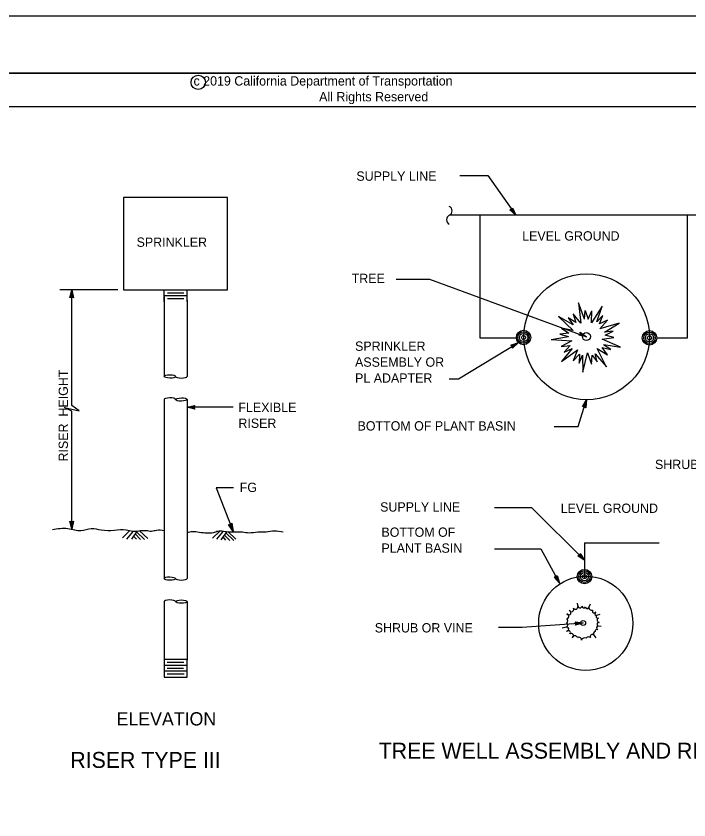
# Model space of a CAD drawing. Extents: x -893 to 867, y -474 to 712.
# Drawn here: x -303 to 204, y 107 to 712 of the extents above; entities that cross this region are included whole.
import ezdxf

# ---------------------------------------------------------------- set-up
doc = ezdxf.new("R2010")
doc.units = 0
for name, color, linetype in [('10 Sheet Format', 7, 'Continuous'), ('56 Stage 3 Anno', 7, 'Continuous'), ('57 Undefined', 7, 'Continuous'), ('60 Nongeo Data', 7, 'Continuous')]:
    doc.layers.add(name, color=color, linetype=linetype)

msp = doc.modelspace()

# ---------------------------------------------------------------- linework, layer by layer
at = {"layer": '10 Sheet Format'}
for p, q in [((-863.45, 668.96), (836.55, 668.96)), ((-813.45, 643.96), (811.55, 643.96))]:
    msp.add_line(p, q, dxfattribs=at)
for points in [[(-893.45, -474.04), (866.55, -474.04), (866.55, 711.96), (-893.45, 711.96)], [(-863.45, -431.04), (836.55, -431.04), (836.55, 668.96), (-863.45, 668.96)]]:
    msp.add_lwpolyline(points, close=True, dxfattribs=at)
msp.add_circle((-166.15, 662.07), 5.42, dxfattribs=at)
at = {"layer": '56 Stage 3 Anno'}
for p, q in [((211, 562), (23, 562)), ((45.86, 562), (45.86, 469.7)), ((202.53, 469.7), (202.53, 562)), ((-226.68, 505.86), (-270.31, 505.86)), ((-262.79, 499.86), (-261.45, 505.86)), ((-262.43, 500.08), (-261.45, 504.48)), ((-262.07, 500.31), (-261.45, 503.1)), ((-261.45, 418.92), (-261.45, 505.86)), ((-261.45, 505.86), (-261.45, 505.86)), ((-261.45, 505.86), (-260.12, 499.86)), ((-261.45, 504.47), (-260.48, 500.1)), ((-261.45, 503.1), (-260.83, 500.27)), ((-261.45, 500.66), (-262.79, 499.86)), ((-262.79, 499.86), (-262.79, 499.86)), ((-261.73, 500.49), (-261.45, 501.72)), ((-261.45, 501.72), (-261.19, 500.51)), ((-260.12, 499.86), (-261.45, 500.66)), ((-260.12, 499.86), (-260.12, 499.86)), ((45.86, 469.7), (73.5, 469.7)), ((179.23, 469.77), (202.53, 469.7)), ((-255.87, 414.83), (-261.45, 418.92)), ((-174.73, 417.52), (-168.73, 418.85)), ((-139.96, 417.52), (-174.73, 417.52)), ((-168.73, 416.18), (-174.73, 417.52)), ((-174.73, 417.52), (-174.73, 417.52)), ((-168.95, 416.54), (-173.35, 417.52)), ((-173.34, 417.52), (-168.96, 418.49)), ((-171.97, 417.52), (-169.14, 418.14)), ((-169.18, 416.9), (-171.97, 417.52)), ((-170.59, 417.52), (-169.38, 417.79)), ((-169.36, 417.24), (-170.59, 417.52)), ((-168.73, 418.85), (-169.53, 417.52)), ((-169.53, 417.52), (-168.73, 416.18)), ((-168.73, 418.85), (-168.73, 418.85)), ((-261.45, 414.63), (-266.9, 417.29)), ((-266.9, 417.29), (-255.87, 414.83)), ((-261.45, 325.85), (-261.45, 414.63)), ((-168.73, 416.18), (-168.73, 416.18)), ((-152.58, 356.95), (-139.96, 324.11)), ((-139.54, 356.95), (-152.58, 356.95)), ((-261.45, 325.85), (-262.78, 331.85)), ((-262.78, 331.85), (-262.78, 331.85)), ((-262.78, 331.85), (-261.45, 331.05)), ((-261.45, 327.24), (-262.42, 331.62)), ((-261.45, 328.61), (-262.07, 331.44)), ((-261.45, 330), (-261.71, 331.2)), ((-261.45, 331.05), (-260.11, 331.85)), ((-260.11, 331.85), (-261.45, 325.85)), ((-260.47, 331.63), (-261.45, 327.23)), ((-260.83, 331.4), (-261.45, 328.61)), ((-261.17, 331.22), (-261.45, 330)), ((-260.11, 331.85), (-260.11, 331.85)), ((-139.96, 324.11), (-143.36, 329.23)), ((-143.36, 329.23), (-143.36, 329.23)), ((-143.36, 329.23), (-141.83, 328.97)), ((-140.46, 325.41), (-142.94, 329.14)), ((-140.95, 326.69), (-142.55, 329.1)), ((-141.45, 327.98), (-142.13, 329.01)), ((-141.83, 328.97), (-140.86, 330.19)), ((-141.63, 329.23), (-141.45, 327.98)), ((-141.37, 329.52), (-140.95, 326.69)), ((-141.12, 329.86), (-140.46, 325.4)), ((-140.86, 330.19), (-140.86, 330.19)), ((-140.86, 330.19), (-139.96, 324.11)), ((-261.45, 325.85), (-261.45, 325.85)), ((-139.96, 324.11), (-139.96, 324.11)), ((124.81, 315.4), (124.81, 289.25)), ((124.81, 315.4), (181, 315.4))]:
    msp.add_line(p, q, dxfattribs=at)
for points in [[(31, 592), (52, 592), (73, 562)], [(-17, 514), (8, 514), (126.46, 470.54)], [(23, 439), (30, 439), (75.08, 466.15)], [(102, 403), (120, 403), (126.46, 423.23)], [(57, 342), (85, 342), (124.81, 302.32)], [(57, 311), (92, 311), (106, 285)], [(60, 252), (78, 252), (123.78, 255.15)]]:
    msp.add_lwpolyline(points, dxfattribs=at)
for points in [[(70.69, 567.59), (73, 562), (68.54, 566.09), (68.95, 566.12), (72.21, 563.12), (70.53, 567.22), (70.36, 566.85), (71.44, 564.23), (69.35, 566.14), (69.76, 566.17), (70.66, 565.34), (70.19, 566.48), (70.06, 566.19), (68.54, 566.09), (70.06, 566.19)], [(121.56, 474.1), (126.46, 470.54), (120.52, 471.69), (120.85, 471.92), (125.2, 471.08), (121.61, 473.69), (121.67, 473.29), (123.96, 471.62), (121.18, 472.16), (121.51, 472.4), (122.71, 472.17), (121.72, 472.89), (121.76, 472.58), (120.52, 471.69), (121.76, 472.58)], [(69.34, 464.24), (75.08, 466.15), (70.7, 461.99), (70.7, 462.39), (73.91, 465.45), (69.7, 464.05), (70.06, 463.85), (72.75, 464.75), (70.7, 462.8), (70.7, 463.21), (71.59, 464.05), (70.42, 463.66), (70.7, 463.51), (70.7, 461.99), (70.7, 463.51)], [(123.4, 418), (126.46, 423.23), (125.91, 417.2), (125.64, 417.51), (126.04, 421.92), (123.8, 418.1), (124.2, 418.19), (125.63, 420.64), (125.37, 417.82), (125.1, 418.12), (125.21, 419.34), (124.59, 418.28), (124.9, 418.35), (125.91, 417.2), (124.9, 418.35)], [(121.56, 307.43), (124.81, 302.32), (119.71, 305.56), (120.1, 305.66), (123.84, 303.29), (121.46, 307.03), (121.36, 306.64), (122.89, 304.24), (120.5, 305.76), (120.89, 305.86), (121.93, 305.2), (121.26, 306.24), (121.19, 305.94), (119.71, 305.56), (121.19, 305.94)], [(104.36, 290.82), (106, 285), (102.05, 289.58), (102.45, 289.56), (105.35, 286.2), (104.15, 290.48), (103.94, 290.13), (104.71, 287.4), (102.86, 289.54), (103.27, 289.52), (104.07, 288.59), (103.74, 289.78), (103.57, 289.51), (102.05, 289.58), (103.57, 289.51)], [(117.8, 256.06), (123.78, 255.15), (117.98, 253.44), (118.16, 253.8), (122.41, 255.05), (118.03, 255.73), (118.26, 255.39), (121.07, 254.97), (118.35, 254.16), (118.54, 254.53), (119.71, 254.87), (118.49, 255.06), (118.67, 254.8), (117.98, 253.44), (118.67, 254.8)]]:
    msp.add_lwpolyline(points, close=True, dxfattribs=at)
for centre, radius in [((126.46, 470.54), 47.32), ((78.92, 470), 5.43), ((78.92, 470), 4.34), ((78.92, 470), 3.1), ((173.8, 469.74), 5.43), ((173.8, 469.74), 4.34), ((173.8, 469.74), 3.1), ((78.92, 470), 1.54), ((173.8, 469.74), 1.54), ((124.83, 290.05), 5.43), ((124.83, 290.05), 4.34), ((124.83, 290.05), 3.1), ((124.83, 290.05), 1.54)]:
    msp.add_circle(centre, radius, dxfattribs=at)
for centre, start, end in [((21.51, 565.31), 294.25116, 65.74884), ((24.49, 558.69), 114.25116, 245.74884)]:
    msp.add_arc(centre, 3.63, start, end, dxfattribs=at)
at = {"layer": '60 Nongeo Data'}
for p, q in [((-144.11, 575.4), (-222.34, 575.4)), ((-222.34, 575.4), (-222.34, 505.86)), ((-144.11, 505.86), (-144.11, 575.4)), ((-222.34, 505.86), (-144.11, 505.86)), ((-191.91, 497.17), (-191.91, 505.86)), ((-189.32, 503.73), (-177.11, 503.73)), ((-174.53, 497.17), (-174.53, 505.86)), ((-191.94, 501.56), (-174.63, 501.56)), ((-191.91, 500.51), (-191.91, 440.75)), ((-189.32, 499.39), (-176.89, 499.39)), ((-174.53, 498.09), (-174.53, 440.75)), ((124.95, 483.83), (120.25, 496.1)), ((120.25, 496.1), (121.99, 480.76)), ((124.95, 483.83), (125.42, 490.43)), ((125.42, 490.43), (127.48, 483.93)), ((127.48, 483.93), (130.27, 490.16)), ((138.2, 493.55), (130, 481.17)), ((130, 481.17), (130.27, 490.16)), ((134.13, 481.74), (138.2, 493.55)), ((116.42, 479.55), (105.27, 485.74)), ((105.27, 485.74), (116.22, 475.34)), ((118.29, 481.25), (112.54, 484.91)), ((112.54, 484.91), (116.42, 479.55)), ((121.99, 480.76), (116.42, 487.82)), ((116.42, 487.82), (118.29, 481.25)), ((138.73, 486.49), (134.13, 481.74)), ((136.13, 480.2), (138.73, 486.49)), ((142.27, 483.17), (136.13, 480.2)), ((136.29, 476.46), (142.27, 483.17)), ((150.86, 480.77), (136.29, 476.46)), ((139.83, 474.15), (150.86, 480.77)), ((113.06, 473.33), (106.31, 472.44)), ((106.31, 472.44), (112.72, 470.83)), ((116.22, 475.34), (107.41, 477.16)), ((107.41, 477.16), (113.06, 473.33)), ((146.41, 474.83), (139.83, 474.15)), ((140.37, 471.68), (146.41, 474.83)), ((99.73, 468.43), (112.72, 470.83)), ((99.73, 468.43), (115.28, 467.47)), ((115.28, 467.47), (107.36, 463.21)), ((138.09, 468.72), (146.99, 470.01)), ((152.02, 462.65), (138.09, 468.72)), ((146.99, 470.01), (140.37, 471.68)), ((107.36, 463.21), (114.15, 463.91)), ((115.5, 461.77), (107.47, 451.87)), ((107.47, 451.87), (119.61, 460.85)), ((114.15, 463.91), (109.55, 458.88)), ((109.55, 458.88), (115.5, 461.77)), ((119.61, 460.85), (116.29, 452.49)), ((141.44, 447.69), (134.49, 461.63)), ((134.49, 461.63), (142.14, 456.9)), ((142.14, 456.9), (138.15, 462.44)), ((138.15, 462.44), (144.61, 461.01)), ((144.61, 461.01), (139.27, 464.62)), ((139.32, 464.67), (152.02, 462.65)), ((116.29, 452.49), (121.04, 457.39)), ((121.04, 457.39), (120.75, 450.58)), ((120.75, 450.58), (123.45, 456.62)), ((123.45, 456.62), (123.67, 443.88)), ((123.67, 443.88), (127.2, 458.55)), ((127.2, 458.55), (130.02, 450.02)), ((130.02, 450.02), (130.51, 456.82)), ((130.51, 456.82), (134.5, 451.63)), ((134.5, 451.63), (132.76, 457.73)), ((132.85, 457.78), (141.35, 448)), ((-191.91, 423.31), (-191.91, 288.57)), ((-183.24, 423.44), (-183.2, 423.27)), ((-174.53, 423.38), (-174.53, 288.64)), ((-217.67, 324.63), (-223.11, 319.29)), ((-215.23, 324.17), (-220.24, 318.16)), ((-212.14, 324.43), (-216.54, 318.23)), ((-213.73, 322.13), (-209.6, 317.85)), ((-212.63, 323.77), (-206.55, 318.06)), ((-210.31, 324.55), (-204.23, 318.83)), ((-149.99, 324.33), (-155.44, 318.99)), ((-147.38, 324.17), (-152.39, 318.16)), ((-144.72, 324.05), (-149.12, 317.84)), ((-146.54, 321.49), (-142.41, 317.2)), ((-145.46, 322.96), (-139.37, 317.24)), ((-143.85, 324.05), (-137.77, 318.33)), ((-214.91, 320.57), (-212.73, 318.15)), ((-147.68, 319.96), (-145.5, 317.53)), ((-191.91, 271.19), (-191.91, 226.44)), ((-174.53, 271.34), (-174.53, 227.04)), ((119.79, 268.23), (119.49, 269.93)), ((128.09, 266.7), (129.27, 269.5)), ((113.01, 261.08), (111.41, 261.91)), ((111.48, 261.95), (112.9, 261.01)), ((134.17, 261.04), (136.59, 261.88)), ((135.04, 258.75), (135.56, 259.02)), ((111.09, 252.09), (108.02, 251.34)), ((135.11, 253.07), (137.35, 252.73)), ((131.8, 245.85), (133.33, 244.05)), ((-191.91, 227.81), (-174.53, 227.81)), ((-191.91, 227.72), (-191.91, 214.28)), ((-189.48, 225.54), (-176.9, 225.54)), ((-174.53, 214.28), (-174.53, 227.72)), ((-191.91, 223.37), (-174.53, 223.37)), ((-191.91, 219.03), (-174.53, 219.03)), ((-189.48, 221.2), (-177.32, 221.2)), ((-191.91, 214.28), (-174.53, 214.28)), ((-189.48, 216.85), (-176.79, 216.85))]:
    msp.add_line(p, q, dxfattribs=at)
for centre, radius in [((126.24, 470.76), 3), ((125.81, 254.93), 35.49), ((123.78, 255.15), 1.87)]:
    msp.add_circle(centre, radius, dxfattribs=at)
for centre, radius, start, end in [((114.99, 265.46), 1.82, 204.33674, 27.85516), ((118.09, 267.27), 1.78, 212.87245, 11.93238), ((121.34, 268.03), 1.56, 172.41016, 354.09715), ((124.34, 267.93), 1.45, 182.35468, 337.39747), ((126.95, 267.27), 1.27, 178.35937, 338.72077), ((130.33, 266.84), 2.19, 180.94802, 286.19226), ((111.33, 260.1), 1.81, 268.42961, 31.48699), ((112.76, 262.92), 1.85, 277.78059, 71.63903), ((132.1, 264.08), 1.34, 150.42256, 339.62894), ((133.7, 262.1), 1.16, 125.39702, 295.11425), ((134.85, 259.98), 1.24, 120.02771, 279.80405), ((110.67, 253.61), 1.57, 282.34056, 71.36803), ((110.44, 256.73), 1.79, 294.37961, 60.84839), ((135.6, 254.29), 1.31, 76.93315, 248.96988), ((136.06, 257.3), 1.75, 123.71842, 264.3547), ((111.4, 250.53), 1.53, 264.05226, 104.84394), ((112.89, 247.99), 1.36, 317.85745, 125.17706), ((133.2, 246.92), 1.77, 103.32099, 217.37311), ((134.02, 249.04), 1.29, 53.09578, 198.15861), ((135.54, 251.48), 1.64, 103.62814, 241.34739), ((114.76, 245.56), 1.73, 299.14594, 118.42571), ((117.57, 243.34), 2.1, 21.01208, 159.95793), ((120.66, 242.33), 2.03, 356.18708, 121.70376), ((125, 241.7), 2.36, 63.73038, 168.02963), ((127.81, 242.37), 2.28, 51.22501, 140.66872), ((130.62, 244.92), 1.48, 39.16552, 209.65225)]:
    msp.add_arc(centre, radius, start, end, dxfattribs=at)
for centre, major_axis, ratio in [((-187.56, 440.69), (-4.35, 0.05), 0.292971), ((-178.87, 423.35), (-4.34, -0.04), 0.282964), ((-187.56, 288.58), (-4.35, 0.05), 0.292971), ((-178.87, 271.23), (-4.34, -0.04), 0.282964)]:
    msp.add_ellipse(centre, major_axis=major_axis, ratio=ratio, dxfattribs=at)
for centre, major_axis, start_param, end_param in [((-178.87, 440.75), (4.34, 0.04), 3.141532, 6.251324), ((-187.58, 423.35), (-4.34, -0.04), 3.191198, 6.283398), ((-178.87, 288.64), (4.34, 0.04), 3.141532, 6.251324), ((-187.58, 271.23), (-4.34, -0.04), 3.191198, 6.283398)]:
    msp.add_ellipse(centre, major_axis=major_axis, ratio=0.282964, start_param=start_param, end_param=end_param, dxfattribs=at)
for points in [[(-276.04, 325.58), (-270.19, 326.31), (-264.35, 326.31), (-259.22, 325.19)], [(-259.27, 325.2), (-254.68, 324.78), (-246.69, 326.28), (-239.34, 325.22), (-229.38, 324.93), (-220.35, 325.28), (-215.34, 324.22), (-210.96, 324.48), (-205.53, 324.78), (-201.26, 324.35), (-197.55, 325.02), (-192.07, 324.87)], [(-174.48, 323.04), (-170.51, 324.02), (-165.35, 323.44), (-159.67, 323.01), (-154.6, 323.26), (-151.42, 324.35), (-147.09, 324.29), (-138.38, 323.64), (-132.9, 323.63), (-127.84, 323.05), (-121.37, 323.76), (-114.96, 323.8), (-108.74, 324.62), (-102.07, 323.62)]]:
    msp.add_spline(points, degree=3, dxfattribs=at)

# ---------------------------------------------------------------- texts
at = {"layer": '10 Sheet Format'}
for s, p in [('c 2019 California Department of Transportation', (-169.7, 659.67)), ('All Rights Reserved', (-75.07, 647.77))]:
    msp.add_text(s, height=7, dxfattribs=at).set_placement(p)
at = {"layer": '57 Undefined'}
for s, height, p in [('SUPPLY LINE', 7, (-47.02, 588)), ('SPRINKLER', 7, (-212.6, 538.28)), ('LEVEL GROUND', 7, (77.89, 543)), ('TREE', 7, (-50.54, 511)), ('SPRINKLER', 7, (-48.02, 460)), ('ASSEMBLY OR', 7, (-48.02, 448)), ('PL ADAPTER', 7, (-48.02, 436)), ('FLEXIBLE', 7, (-135.9, 413.89)), ('RISER', 7, (-135.9, 401.99)), ('BOTTOM OF PLANT BASIN', 7, (-46.13, 400)), ('SHRUB OR VINE', 7, (177.96, 371)), ('FG', 7, (-134.89, 353.71)), ('SUPPLY LINE', 7, (-29.13, 338.97)), ('LEVEL GROUND', 7, (106.89, 338)), ('BOTTOM OF', 7, (-28.13, 320)), ('PLANT BASIN', 7, (-28.13, 308)), ('SHRUB OR VINE', 7, (-33.18, 248)), ('ELEVATION', 10, (-227.69, 177.98)), ('TREE WELL ASSEMBLY AND RISER TYPE V DIAGRAM', 12, (-30.19, 153)), ('RISER TYPE III', 12, (-262.52, 146.05))]:
    msp.add_text(s, height=height, dxfattribs=at).set_placement(p)
msp.add_text('RISER  HEIGHT', height=7, rotation=90, dxfattribs=at).set_placement((-264.33, 376.68))

doc.saveas('drawing.dxf')
